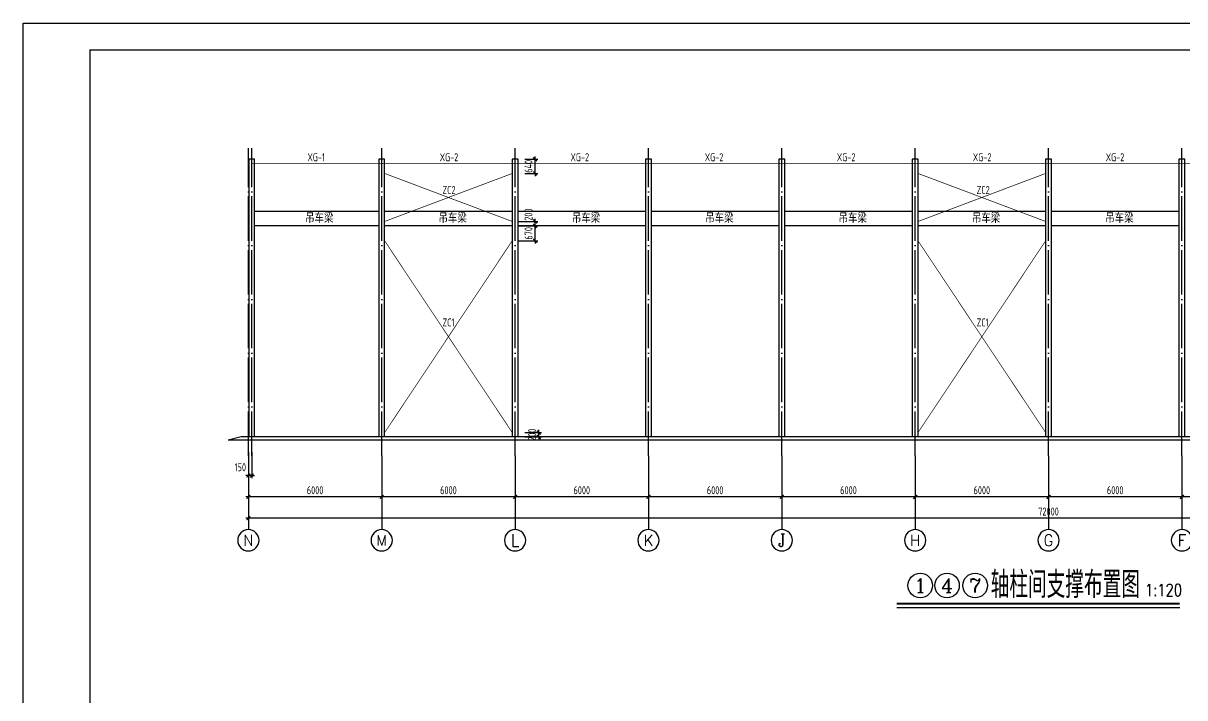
# Model space of a CAD drawing. Extents: x -1389621 to 57380, y -92505 to 283644.
# Drawn here: x -43540 to 8722, y 173190 to 203547 of the extents above; entities that cross this region are included whole.
import ezdxf
from ezdxf.enums import TextEntityAlignment as Align

# ---------------------------------------------------------------- set-up
doc = ezdxf.new("R2010")
doc.units = 0
doc.header["$LTSCALE"] = 100
doc.header["$MEASUREMENT"] = 0
doc.linetypes.add('DOTE', pattern=[2.42, 2, -0.2, 0.02, -0.2])
doc.layers.get('0').update_dxf_attribs({"linetype": 'CONTINUOUS'})
doc.layers.get('Defpoints').update_dxf_attribs({"linetype": 'CONTINUOUS'})
for name, color, linetype in [('5图框', 7, 'CONTINUOUS'), ('AXIS', 3, 'CONTINUOUS'), ('AXIS_TEXT', 7, 'CONTINUOUS'), ('BORDER', 7, 'CONTINUOUS'), ('DIM', 3, 'CONTINUOUS'), ('DIM_SYMB', 3, 'CONTINUOUS'), ('DOTE', 1, 'DOTE'), ('柱子', 3, 'CONTINUOUS'), ('梁', 4, 'CONTINUOUS'), ('系杆支撑', 2, 'CONTINUOUS')]:
    doc.layers.add(name, color=color, linetype=linetype)
doc.layers.add('数字', color=3, linetype='CONTINUOUS', lineweight=20)
doc.styles.add('_TCH_AXIS', font='COMPLEX', dxfattribs={"bigfont": 'GBCBIG'})
doc.styles.add('COMPLEX', font='COMPLEX')
doc.styles.add('hztxt', font='txt', dxfattribs={"width": 0.7, "height": 10, "bigfont": 'hztxt.shx'})
doc.styles.add('TSSD_Dimension', font='tssdeng.shx', dxfattribs={"width": 0.7, "bigfont": 'hztxt.shx'})
doc.styles.add('TSSD_REIN', font='Tssdeng.shx', dxfattribs={"width": 0.7, "bigfont": 'hztxt.shx'})
doc.dimstyles.new('TSSD_100_100', dxfattribs={"dimtxt": 300, "dimasz": 100, "dimexe": 100, "dimexo": 250, "dimgap": 100, "dimtad": 1, "dimdec": 0, "dimzin": 0, "dimdsep": 46, "dimtxsty": 'TSSD_Dimension', "dimblk": 'ARCHTICK', "dimblk1": 'ARCHTICK', "dimblk2": 'ARCHTICK', "dimcen": 0, "dimdle": 100, "dimclrt": 7, "dimadec": 0, "dimazin": 0, "dimtfac": 1, "dimtdec": 0, "dimtix": 1, "dimtmove": 2, "dimatfit": 3, "dimfxl": 0, "dimtolj": 1, "dimtzin": 0, "dimarcsym": 0})

# ---------------------------------------------------------------- blocks, each defined once
blk = doc.blocks.new('_ArchTick')
at = {"color": 0, "linetype": 'ByBlock'}
blk.add_lwpolyline([(-0.71, -0.71, 0.5, 0.5, 0), (0.71, 0.71, 0.5, 0.5, 0)], format="xyseb", dxfattribs=at)
blk = doc.blocks.new('*D312')
at = {"layer": 'Defpoints', "color": 0, "ltscale": 100}
for p in [(8592, 184077), (14592, 184077), (8592, 182230)]:
    blk.add_point(p, dxfattribs=at)
at = {"layer": 'DIM', "color": 0, "lineweight": -2, "ltscale": 100}
for p, q in [((8592, 183777), (8592, 182110)), ((14592, 183777), (14592, 182110)), ((14712, 182230), (8472, 182230))]:
    blk.add_line(p, q, dxfattribs=at)
at = {"layer": 'DIM', "color": 0, "lineweight": -2, "ltscale": 100, "xscale": 120, "yscale": 120, "zscale": 120, "rotation": 180}
blk.add_blockref('_ArchTick', (8592, 182230), dxfattribs=at)
at = {"layer": 'DIM', "color": 0, "lineweight": -2, "ltscale": 100, "xscale": 120, "yscale": 120, "zscale": 120}
blk.add_blockref('_ArchTick', (14592, 182230), dxfattribs=at)
at = {"layer": 'DIM', "color": 7, "ltscale": 100, "insert": (11592, 182530), "char_height": 360, "attachment_point": 5, "style": 'TSSD_Dimension'}
blk.add_mtext('\\A1;6000', dxfattribs=at)
blk = doc.blocks.new('*D313')
at = {"layer": 'Defpoints', "color": 0, "ltscale": 100}
for p in [(2592, 184077), (8592, 184077), (2592, 182230)]:
    blk.add_point(p, dxfattribs=at)
at = {"layer": 'DIM', "color": 0, "lineweight": -2, "ltscale": 100}
for p, q in [((2592, 183777), (2592, 182110)), ((8592, 183777), (8592, 182110)), ((8712, 182230), (2472, 182230))]:
    blk.add_line(p, q, dxfattribs=at)
at = {"layer": 'DIM', "color": 0, "lineweight": -2, "ltscale": 100, "xscale": 120, "yscale": 120, "zscale": 120, "rotation": 180}
blk.add_blockref('_ArchTick', (2592, 182230), dxfattribs=at)
at = {"layer": 'DIM', "color": 0, "lineweight": -2, "ltscale": 100, "xscale": 120, "yscale": 120, "zscale": 120}
blk.add_blockref('_ArchTick', (8592, 182230), dxfattribs=at)
at = {"layer": 'DIM', "color": 7, "ltscale": 100, "insert": (5592, 182530), "char_height": 360, "attachment_point": 5, "style": 'TSSD_Dimension'}
blk.add_mtext('\\A1;6000', dxfattribs=at)
blk = doc.blocks.new('*D314')
at = {"layer": 'Defpoints', "color": 0, "ltscale": 100}
for p in [(-3408, 184077), (2592, 184077), (-3408, 182230)]:
    blk.add_point(p, dxfattribs=at)
at = {"layer": 'DIM', "color": 0, "lineweight": -2, "ltscale": 100}
for p, q in [((-3408, 183777), (-3408, 182110)), ((2592, 183777), (2592, 182110)), ((2712, 182230), (-3528, 182230))]:
    blk.add_line(p, q, dxfattribs=at)
at = {"layer": 'DIM', "color": 0, "lineweight": -2, "ltscale": 100, "xscale": 120, "yscale": 120, "zscale": 120, "rotation": 180.0000000000003}
blk.add_blockref('_ArchTick', (-3408, 182230), dxfattribs=at)
at = {"layer": 'DIM', "color": 0, "lineweight": -2, "ltscale": 100, "xscale": 120, "yscale": 120, "zscale": 120}
blk.add_blockref('_ArchTick', (2592, 182230), dxfattribs=at)
at = {"layer": 'DIM', "color": 7, "ltscale": 100, "insert": (-408, 182530), "char_height": 360, "attachment_point": 5, "style": 'TSSD_Dimension'}
blk.add_mtext('\\A1;6000', dxfattribs=at)
blk = doc.blocks.new('*D315')
at = {"layer": 'Defpoints', "color": 0, "ltscale": 100}
for p in [(-9408, 184077), (-3408, 184077), (-9408, 182230)]:
    blk.add_point(p, dxfattribs=at)
at = {"layer": 'DIM', "color": 0, "lineweight": -2, "ltscale": 100}
for p, q in [((-9408, 183777), (-9408, 182110)), ((-3408, 183777), (-3408, 182110)), ((-3288, 182230), (-9528, 182230))]:
    blk.add_line(p, q, dxfattribs=at)
at = {"layer": 'DIM', "color": 0, "lineweight": -2, "ltscale": 100, "xscale": 120, "yscale": 120, "zscale": 120, "rotation": 180}
blk.add_blockref('_ArchTick', (-9408, 182230), dxfattribs=at)
at = {"layer": 'DIM', "color": 0, "lineweight": -2, "ltscale": 100, "xscale": 120, "yscale": 120, "zscale": 120}
blk.add_blockref('_ArchTick', (-3408, 182230), dxfattribs=at)
at = {"layer": 'DIM', "color": 7, "ltscale": 100, "insert": (-6408, 182530), "char_height": 360, "attachment_point": 5, "style": 'TSSD_Dimension'}
blk.add_mtext('\\A1;6000', dxfattribs=at)
blk = doc.blocks.new('*D316')
at = {"layer": 'Defpoints', "color": 0, "ltscale": 100}
for p in [(-15408, 184077), (-9408, 184077), (-15408, 182230)]:
    blk.add_point(p, dxfattribs=at)
at = {"layer": 'DIM', "color": 0, "lineweight": -2, "ltscale": 100}
for p, q in [((-15408, 183777), (-15408, 182110)), ((-9408, 183777), (-9408, 182110)), ((-9288, 182230), (-15528, 182230))]:
    blk.add_line(p, q, dxfattribs=at)
at = {"layer": 'DIM', "color": 0, "lineweight": -2, "ltscale": 100, "xscale": 120, "yscale": 120, "zscale": 120, "rotation": 180}
blk.add_blockref('_ArchTick', (-15408, 182230), dxfattribs=at)
at = {"layer": 'DIM', "color": 0, "lineweight": -2, "ltscale": 100, "xscale": 120, "yscale": 120, "zscale": 120}
blk.add_blockref('_ArchTick', (-9408, 182230), dxfattribs=at)
at = {"layer": 'DIM', "color": 7, "ltscale": 100, "insert": (-12408, 182530), "char_height": 360, "attachment_point": 5, "style": 'TSSD_Dimension'}
blk.add_mtext('\\A1;6000', dxfattribs=at)
blk = doc.blocks.new('*D317')
at = {"layer": 'Defpoints', "color": 0, "ltscale": 100}
for p in [(-21408, 184077), (-15408, 184077), (-21408, 182230)]:
    blk.add_point(p, dxfattribs=at)
at = {"layer": 'DIM', "color": 0, "lineweight": -2, "ltscale": 100}
for p, q in [((-21408, 183777), (-21408, 182110)), ((-15408, 183777), (-15408, 182110)), ((-15288, 182230), (-21528, 182230))]:
    blk.add_line(p, q, dxfattribs=at)
at = {"layer": 'DIM', "color": 0, "lineweight": -2, "ltscale": 100, "xscale": 120, "yscale": 120, "zscale": 120, "rotation": 180}
blk.add_blockref('_ArchTick', (-21408, 182230), dxfattribs=at)
at = {"layer": 'DIM', "color": 0, "lineweight": -2, "ltscale": 100, "xscale": 120, "yscale": 120, "zscale": 120}
blk.add_blockref('_ArchTick', (-15408, 182230), dxfattribs=at)
at = {"layer": 'DIM', "color": 7, "ltscale": 100, "insert": (-18408, 182530), "char_height": 360, "attachment_point": 5, "style": 'TSSD_Dimension'}
blk.add_mtext('\\A1;6000', dxfattribs=at)
blk = doc.blocks.new('*D318')
at = {"layer": 'Defpoints', "color": 0, "ltscale": 100}
for p in [(-27408, 184077), (-21408, 184077), (-27408, 182230)]:
    blk.add_point(p, dxfattribs=at)
at = {"layer": 'DIM', "color": 0, "lineweight": -2, "ltscale": 100}
for p, q in [((-27408, 183777), (-27408, 182110)), ((-21408, 183777), (-21408, 182110)), ((-21288, 182230), (-27528, 182230))]:
    blk.add_line(p, q, dxfattribs=at)
at = {"layer": 'DIM', "color": 0, "lineweight": -2, "ltscale": 100, "xscale": 120, "yscale": 120, "zscale": 120, "rotation": 180}
blk.add_blockref('_ArchTick', (-27408, 182230), dxfattribs=at)
at = {"layer": 'DIM', "color": 0, "lineweight": -2, "ltscale": 100, "xscale": 120, "yscale": 120, "zscale": 120}
blk.add_blockref('_ArchTick', (-21408, 182230), dxfattribs=at)
at = {"layer": 'DIM', "color": 7, "ltscale": 100, "insert": (-24408, 182530), "char_height": 360, "attachment_point": 5, "style": 'TSSD_Dimension'}
blk.add_mtext('\\A1;6000', dxfattribs=at)
blk = doc.blocks.new('*D319')
at = {"layer": 'Defpoints', "color": 0, "ltscale": 100}
for p in [(-33408, 184077), (-27408, 184077), (-33408, 182230)]:
    blk.add_point(p, dxfattribs=at)
at = {"layer": 'DIM', "color": 0, "lineweight": -2, "ltscale": 100}
for p, q in [((-33408, 183777), (-33408, 182110)), ((-27408, 183777), (-27408, 182110)), ((-27288, 182230), (-33528, 182230))]:
    blk.add_line(p, q, dxfattribs=at)
at = {"layer": 'DIM', "color": 0, "lineweight": -2, "ltscale": 100, "xscale": 120, "yscale": 120, "zscale": 120, "rotation": 180}
blk.add_blockref('_ArchTick', (-33408, 182230), dxfattribs=at)
at = {"layer": 'DIM', "color": 0, "lineweight": -2, "ltscale": 100, "xscale": 120, "yscale": 120, "zscale": 120}
blk.add_blockref('_ArchTick', (-27408, 182230), dxfattribs=at)
at = {"layer": 'DIM', "color": 7, "ltscale": 100, "insert": (-30408, 182530), "char_height": 360, "attachment_point": 5, "style": 'TSSD_Dimension'}
blk.add_mtext('\\A1;6000', dxfattribs=at)
blk = doc.blocks.new('*D320')
at = {"layer": 'Defpoints', "color": 0, "ltscale": 100}
for p in [(-33408, 184317), (38592, 184317), (-33408, 181270)]:
    blk.add_point(p, dxfattribs=at)
at = {"layer": 'DIM', "color": 0, "lineweight": -2, "ltscale": 100}
for p, q in [((-33408, 184017), (-33408, 181150)), ((38592, 184017), (38592, 181150)), ((38712, 181270), (-33528, 181270))]:
    blk.add_line(p, q, dxfattribs=at)
at = {"layer": 'DIM', "color": 0, "lineweight": -2, "ltscale": 100, "xscale": 120, "yscale": 120, "zscale": 120, "rotation": 180}
blk.add_blockref('_ArchTick', (-33408, 181270), dxfattribs=at)
at = {"layer": 'DIM', "color": 0, "lineweight": -2, "ltscale": 100, "xscale": 120, "yscale": 120, "zscale": 120}
blk.add_blockref('_ArchTick', (38592, 181270), dxfattribs=at)
at = {"layer": 'DIM', "color": 7, "ltscale": 100, "insert": (2592, 181570), "char_height": 360, "attachment_point": 5, "style": 'TSSD_Dimension'}
blk.add_mtext('\\A1;72000', dxfattribs=at)
blk = doc.blocks.new('_AXISO')
blk.add_circle((0, 0), 0.5)
at = {"layer": 'AXIS_TEXT', "style": 'COMPLEX', "width": 1.041667}
blk.add_attdef('A', text='', height=0.56, dxfattribs=at).set_placement((-0.25, -0.28), (0.25, -0.28), align=Align.FIT)
blk = doc.blocks.new('*D321')
at = {"layer": 'Defpoints', "color": 0, "ltscale": 100}
for p in [(-33408, 184537), (-33258, 184537), (-33408, 183190)]:
    blk.add_point(p, dxfattribs=at)
at = {"layer": 'DIM', "color": 0, "lineweight": -2, "ltscale": 100}
for p, q in [((-33408, 184237), (-33408, 183070)), ((-33258, 184237), (-33258, 183070)), ((-33408, 183190), (-33528, 183190)), ((-33258, 183190), (-33408, 183190)), ((-33258, 183190), (-33138, 183190))]:
    blk.add_line(p, q, dxfattribs=at)
at = {"layer": 'DIM', "color": 0, "lineweight": -2, "ltscale": 100, "xscale": 120, "yscale": 120, "zscale": 120}
blk.add_blockref('_ArchTick', (-33408, 183190), dxfattribs=at)
at = {"layer": 'DIM', "color": 0, "lineweight": -2, "ltscale": 100, "xscale": 120, "yscale": 120, "zscale": 120, "rotation": 180}
blk.add_blockref('_ArchTick', (-33258, 183190), dxfattribs=at)
at = {"layer": 'DIM', "color": 7, "ltscale": 100, "insert": (-33771, 183565), "char_height": 360, "attachment_point": 5, "style": 'TSSD_Dimension'}
blk.add_mtext('\\A1;150', dxfattribs=at)
blk = doc.blocks.new('*D325')
at = {"layer": 'Defpoints', "color": 0, "ltscale": 100}
for p in [(-21538, 194426), (-20505, 194426), (-21538, 193756)]:
    blk.add_point(p, dxfattribs=at)
at = {"layer": 'DIM', "color": 0, "lineweight": -2, "ltscale": 100}
for p, q in [((-21238, 194426), (-20385, 194426)), ((-20505, 194426), (-20505, 194546)), ((-20505, 193756), (-20505, 194426)), ((-21238, 193756), (-20385, 193756)), ((-20505, 193756), (-20505, 193636))]:
    blk.add_line(p, q, dxfattribs=at)
at = {"layer": 'DIM', "color": 0, "lineweight": -2, "ltscale": 100, "xscale": 120, "yscale": 120, "zscale": 120}
for p, rotation in [((-20505, 194426), 270), ((-20505, 193756), 90)]:
    blk.add_blockref('_ArchTick', p, dxfattribs=dict(at, rotation=rotation))
at = {"layer": 'DIM', "color": 7, "ltscale": 100, "insert": (-20805, 194091), "char_height": 360, "attachment_point": 5, "rotation": 90, "style": 'TSSD_Dimension'}
blk.add_mtext('\\A1;670', dxfattribs=at)
blk = doc.blocks.new('*D326')
at = {"layer": 'Defpoints', "color": 0, "ltscale": 100}
for p in [(-21538, 194626), (-21538, 194426), (-20505, 194626)]:
    blk.add_point(p, dxfattribs=at)
at = {"layer": 'DIM', "color": 0, "lineweight": -2, "ltscale": 100}
for p, q in [((-21238, 194626), (-20385, 194626)), ((-21238, 194426), (-20385, 194426)), ((-20505, 194626), (-20505, 194746)), ((-20505, 194426), (-20505, 194626)), ((-20505, 194426), (-20505, 194306))]:
    blk.add_line(p, q, dxfattribs=at)
at = {"layer": 'DIM', "color": 0, "lineweight": -2, "ltscale": 100, "xscale": 120, "yscale": 120, "zscale": 120}
for p, rotation in [((-20505, 194626), 270), ((-20505, 194426), 90)]:
    blk.add_blockref('_ArchTick', p, dxfattribs=dict(at, rotation=rotation))
at = {"layer": 'DIM', "color": 7, "ltscale": 100, "insert": (-20805, 194936), "char_height": 360, "attachment_point": 5, "rotation": 90, "style": 'TSSD_Dimension'}
blk.add_mtext('\\A1;200', dxfattribs=at)
blk = doc.blocks.new('*D327')
at = {"layer": 'Defpoints', "color": 0, "ltscale": 100}
for p in [(-21278, 185126), (-20343, 185126), (-21278, 184926)]:
    blk.add_point(p, dxfattribs=at)
at = {"layer": 'DIM', "color": 0, "lineweight": -2, "ltscale": 100}
for p, q in [((-20978, 185126), (-20223, 185126)), ((-20343, 185126), (-20343, 185246)), ((-20343, 184926), (-20343, 185126)), ((-20978, 184926), (-20223, 184926)), ((-20343, 184926), (-20343, 184806))]:
    blk.add_line(p, q, dxfattribs=at)
at = {"layer": 'DIM', "color": 0, "lineweight": -2, "ltscale": 100, "xscale": 120, "yscale": 120, "zscale": 120}
for p, rotation in [((-20343, 185126), 270), ((-20343, 184926), 90)]:
    blk.add_blockref('_ArchTick', p, dxfattribs=dict(at, rotation=rotation))
at = {"layer": 'DIM', "color": 7, "ltscale": 100, "insert": (-20643, 185026), "char_height": 360, "attachment_point": 5, "rotation": 90, "style": 'TSSD_Dimension'}
blk.add_mtext('\\A1;200', dxfattribs=at)
blk = doc.blocks.new('*D328')
at = {"layer": 'Defpoints', "color": 0, "ltscale": 100}
for p in [(-21278, 197426), (-20506, 197426), (-21278, 196786)]:
    blk.add_point(p, dxfattribs=at)
at = {"layer": 'DIM', "color": 0, "lineweight": -2, "ltscale": 100}
for p, q in [((-20978, 197426), (-20386, 197426)), ((-20506, 197426), (-20506, 197546)), ((-20506, 196786), (-20506, 197426)), ((-20978, 196786), (-20386, 196786)), ((-20506, 196786), (-20506, 196666))]:
    blk.add_line(p, q, dxfattribs=at)
at = {"layer": 'DIM', "color": 0, "lineweight": -2, "ltscale": 100, "xscale": 120, "yscale": 120, "zscale": 120}
for p, rotation in [((-20506, 197426), 270), ((-20506, 196786), 90)]:
    blk.add_blockref('_ArchTick', p, dxfattribs=dict(at, rotation=rotation))
at = {"layer": 'DIM', "color": 7, "ltscale": 100, "insert": (-20806, 197106), "char_height": 360, "attachment_point": 5, "rotation": 90, "style": 'TSSD_Dimension'}
blk.add_mtext('\\A1;640', dxfattribs=at)

msp = doc.modelspace()

# ---------------------------------------------------------------- linework, layer by layer
at = {"ltscale": 100}
for points in [[(-33127.672, 195093.594), (-27537.672, 195093.594), (-27537.672, 194426.017), (-33127.672, 194426.017)], [(-27277.672, 195093.594), (-21537.672, 195093.594), (-21537.672, 194426.017), (-27277.672, 194426.017)], [(-21277.672, 195093.594), (-15537.672, 195093.594), (-15537.672, 194426.017), (-21277.672, 194426.017)], [(-15277.672, 195093.594), (-9537.672, 195093.594), (-9537.672, 194426.017), (-15277.672, 194426.017)], [(-9277.672, 195093.594), (-3537.672, 195093.594), (-3537.672, 194426.017), (-9277.672, 194426.017)], [(-3277.672, 195093.594), (2462.328, 195093.594), (2462.328, 194426.017), (-3277.672, 194426.017)], [(2722.328, 195093.594), (8462.328, 195093.594), (8462.328, 194426.017), (2722.328, 194426.017)]]:
    msp.add_lwpolyline(points, close=True, dxfattribs=at)
at = {"layer": 'AXIS'}
for p, q in [((-33407.672, 184076.606), (-33407.672, 180756.816)), ((-27407.672, 184076.606), (-27407.672, 180756.816)), ((-21407.672, 184076.606), (-21407.672, 180756.816)), ((-15407.672, 184076.606), (-15407.672, 180756.816)), ((-9407.672, 184076.606), (-9407.672, 180756.816)), ((-3407.672, 184076.606), (-3407.672, 180756.816)), ((2592.328, 184076.606), (2592.328, 180756.816)), ((8592.328, 184076.606), (8592.328, 180756.816))]:
    msp.add_line(p, q, dxfattribs=at)
at = {"layer": 'BORDER'}
msp.add_lwpolyline([(-43539.856, 132267.015), (-43539.856, 203547.015), (57380.144, 203547.015), (57380.144, 132267.015)], close=True, dxfattribs=at)
at = {"layer": 'BORDER', "const_width": 60}
msp.add_lwpolyline([(-40539.856, 133467.015), (-40539.856, 202347.015), (56180.144, 202347.015), (56180.144, 133467.015)], close=True, dxfattribs=at)
at = {"layer": 'DIM_SYMB', "const_width": 83.966, "elevation": -66.164}
msp.add_lwpolyline([(-4238.6, 177426.733), (8495.394, 177426.733)], dxfattribs=at)
at = {"layer": 'DIM_SYMB', "elevation": -66.164}
msp.add_lwpolyline([(-4238.6, 177258.8), (8495.394, 177258.8)], dxfattribs=at)
at = {"layer": 'DOTE', "linetype": 'DOTE', "ltscale": 10}
for p, q in [((-33407.672, 184076.606), (-33407.672, 197926.017)), ((-33257.672, 184076.606), (-33257.672, 197926.017)), ((-27407.672, 184076.606), (-27407.672, 197926.017)), ((-21407.672, 184076.606), (-21407.672, 197926.017)), ((-15407.672, 184076.606), (-15407.672, 197926.017)), ((-9407.672, 184076.606), (-9407.672, 197926.017)), ((-3407.672, 184076.606), (-3407.672, 197926.017)), ((2592.328, 184076.606), (2592.328, 197926.017)), ((8592.328, 184076.606), (8592.328, 197926.017))]:
    msp.add_line(p, q, dxfattribs=at)
at = {"layer": '柱子', "ltscale": 100}
for points in [[(-33127.672, 184926.017), (-33127.672, 197426.017), (-33387.672, 197426.017), (-33387.672, 184926.017)], [(-27277.672, 184926.017), (-27277.672, 197426.017), (-27537.672, 197426.017), (-27537.672, 184926.017)], [(-21277.672, 184926.017), (-21277.672, 197426.017), (-21537.672, 197426.017), (-21537.672, 184926.017)], [(-15277.672, 184926.017), (-15277.672, 197426.017), (-15537.672, 197426.017), (-15537.672, 184926.017)], [(-9277.672, 184926.017), (-9277.672, 197426.017), (-9537.672, 197426.017), (-9537.672, 184926.017)], [(-3277.672, 184926.017), (-3277.672, 197426.017), (-3537.672, 197426.017), (-3537.672, 184926.017)], [(2722.328, 184926.017), (2722.328, 197426.017), (2462.328, 197426.017), (2462.328, 184926.017)], [(8722.328, 184926.017), (8722.328, 197426.017), (8462.328, 197426.017), (8462.328, 184926.017)]]:
    msp.add_lwpolyline(points, dxfattribs=at)
at = {"layer": '梁', "ltscale": 100}
for p, q in [((-33739.481, 184926.017), (-34320.306, 184776.017)), ((39504.962, 184776.017), (-34320.306, 184776.017)), ((38924.137, 184926.017), (-33739.481, 184926.017))]:
    msp.add_line(p, q, dxfattribs=at)
at = {"layer": '系杆支撑', "const_width": 30}
for points in [[(-33257.672, 197226.017), (38442.328, 197226.017)], [(-27277.672, 194626.017), (-21537.672, 196786.017)], [(-21537.672, 194626.017), (-27277.672, 196786.017)], [(-3277.672, 194626.017), (2462.328, 196786.017)], [(2462.328, 194626.017), (-3277.672, 196786.017)], [(-27277.672, 185126.017), (-21537.672, 193756.017)], [(-21537.672, 185126.017), (-27277.672, 193756.017)], [(-3277.672, 185126.017), (2462.328, 193756.017)], [(2462.328, 185126.017), (-3277.672, 193756.017)]]:
    msp.add_lwpolyline(points, dxfattribs=at)

# ---------------------------------------------------------------- block references
at = {"layer": 'AXIS'}
ref = msp.add_blockref('_AXISO', (-33407.672, 180276.816), dxfattribs=dict(at, xscale=-960, yscale=960, zscale=960))
ref.add_attrib('A', 'N', dxfattribs={"layer": 'AXIS_TEXT', "ltscale": 0.5, "height": 498.312, "style": '_TCH_AXIS'}).set_placement((-33633.099, 180027.66), (-33182.245, 180027.66), align=Align.FIT)
ref = msp.add_blockref('_AXISO', (-27407.672, 180276.816), dxfattribs=dict(at, xscale=-960, yscale=960, zscale=960))
ref.add_attrib('A', 'M', dxfattribs={"layer": 'AXIS_TEXT', "ltscale": 0.5, "height": 475.176, "style": '_TCH_AXIS'}).set_placement((-27645.26, 180039.228), (-27170.084, 180039.228), align=Align.FIT)
ref = msp.add_blockref('_AXISO', (-21407.672, 180276.816), dxfattribs=dict(at, xscale=-960, yscale=960, zscale=960))
ref.add_attrib('A', 'L', dxfattribs={"layer": 'AXIS_TEXT', "ltscale": 0.5, "height": 546.829, "style": '_TCH_AXIS'}).set_placement((-21602.968, 180003.402), (-21212.376, 180003.402), align=Align.FIT)
ref = msp.add_blockref('_AXISO', (-15407.672, 180276.816), dxfattribs=dict(at, xscale=-960, yscale=960, zscale=960))
ref.add_attrib('A', 'K', dxfattribs={"layer": 'AXIS_TEXT', "ltscale": 0.5, "height": 498.312, "style": '_TCH_AXIS'}).set_placement((-15633.099, 180027.66), (-15182.245, 180027.66), align=Align.FIT)
ref = msp.add_blockref('_AXISO', (-9407.672, 180276.816), dxfattribs=dict(at, xscale=-960, yscale=960, zscale=960))
ref.add_attrib('A', 'J', dxfattribs={"layer": 'AXIS_TEXT', "ltscale": 0.5, "height": 595.279, "style": '_TCH_AXIS'}).set_placement((-9563.578, 179979.177), (-9251.766, 179979.177), align=Align.FIT)
ref = msp.add_blockref('_AXISO', (-3407.672, 180276.816), dxfattribs=dict(at, xscale=-960, yscale=960, zscale=960))
ref.add_attrib('A', 'H', dxfattribs={"layer": 'AXIS_TEXT', "ltscale": 0.5, "height": 486.621, "style": '_TCH_AXIS'}).set_placement((-3639.396, 180033.506), (-3175.948, 180033.506), align=Align.FIT)
ref = msp.add_blockref('_AXISO', (2592.328, 180276.816), dxfattribs=dict(at, xscale=-960, yscale=960, zscale=960))
ref.add_attrib('A', 'G', dxfattribs={"layer": 'AXIS_TEXT', "ltscale": 0.5, "height": 510.22, "style": '_TCH_AXIS'}).set_placement((2373.662, 180021.706), (2810.994, 180021.706), align=Align.FIT)
ref = msp.add_blockref('_AXISO', (8592.328, 180276.816), dxfattribs=dict(at, xscale=-960, yscale=960, zscale=960))
ref.add_attrib('A', 'F', dxfattribs={"layer": 'AXIS_TEXT', "ltscale": 0.5, "height": 534.53, "style": '_TCH_AXIS'}).set_placement((8388.697, 180009.551), (8795.958, 180009.551), align=Align.FIT)
at = {"layer": 'AXIS', "color": 3}
ref = msp.add_blockref('_AXISO', (-3179.602, 178242.277, -66.164), dxfattribs=dict(at, xscale=1105.477631999926, yscale=1105.477632000013, zscale=1105.477632))
ref.add_attrib('A', '1', dxfattribs={"layer": 'AXIS_TEXT', "height": 619.067, "style": 'COMPLEX', "width": 2.083333}).set_placement((-3455.971, 177932.744, -66.164), (-2903.232, 177932.744, -66.164), align=Align.FIT)
ref = msp.add_blockref('_AXISO', (-1973.684, 178242.277, -66.164), dxfattribs=dict(at, xscale=1105.477631999926, yscale=1105.477632000013, zscale=1105.477632))
ref.add_attrib('A', '4', dxfattribs={"layer": 'AXIS_TEXT', "height": 619.067, "style": 'COMPLEX', "width": 1.171875}).set_placement((-2250.054, 177932.744, -66.164), (-1697.315, 177932.744, -66.164), align=Align.FIT)
ref = msp.add_blockref('_AXISO', (-708.084, 178242.277, -66.164), dxfattribs=dict(at, xscale=1105.477631999926, yscale=1105.477632000013, zscale=1105.477632))
ref.add_attrib('A', '7', dxfattribs={"layer": 'AXIS_TEXT', "height": 619.067, "style": 'COMPLEX', "width": 1.339286}).set_placement((-984.454, 177932.744, -66.164), (-431.715, 177932.744, -66.164), align=Align.FIT)

# ---------------------------------------------------------------- texts
at = {"style": 'hztxt', "width": 0.8}
msp.add_text('1:120', height=539.784, dxfattribs=at).set_placement((6931.931, 177769.592, -66.164))
at = {"layer": '5图框', "style": 'hztxt', "width": 0.7}
msp.add_text('轴柱间支撑布置图', height=1199.52, dxfattribs=at).set_placement((-11.113, 177679.445, -66.164))
at = {"layer": '数字', "ltscale": 100, "style": 'TSSD_REIN', "width": 0.7}
for s, height, p in [('XG-1', 360, (-30751.351, 197336.817)), ('XG-2', 360, (-24799.64, 197336.817)), ('XG-2', 360, (-18916.392, 197336.817)), ('XG-2', 360, (-12873.809, 197336.817)), ('XG-2', 360, (-6933.257, 197336.817)), ('XG-2', 360, (-812.771, 197336.817)), ('XG-2', 360, (5165.984, 197336.817)), ('ZC2', 360, (-24676.782, 195862.656)), ('ZC2', 360, (-642.341, 195862.656)), ('吊车梁', 450, (-30856.848, 194563.641)), ('吊车梁', 450, (-24856.848, 194563.641)), ('吊车梁', 450, (-18856.848, 194563.641)), ('吊车梁', 450, (-12856.848, 194563.641)), ('吊车梁', 450, (-6856.848, 194563.641)), ('吊车梁', 450, (-856.848, 194563.641)), ('吊车梁', 450, (5143.152, 194563.641)), ('ZC1', 360, (-24676.782, 189900.172)), ('ZC1', 360, (-642.341, 189900.172))]:
    msp.add_text(s, height=height, dxfattribs=at).set_placement(p)

# ---------------------------------------------------------------- dimensions: what is measured, and where the dimension line sits
at = {"layer": 'DIM', "ltscale": 100}
for base, p1, p2, picture, middle in [((-20506.056, 197426.017), (-21277.672, 196786.017), (-21277.672, 197426.017), '*D328', (-20806.056, 197106.017)), ((-20504.784, 194426.017), (-21537.672, 193756.017), (-21537.672, 194426.017), '*D325', (-20804.784, 194091.017)), ((-20342.644, 185126.017), (-21277.672, 184926.017), (-21277.672, 185126.017), '*D327', (-20642.644, 185026.017))]:
    dim = msp.add_linear_dim(base=base, p1=p1, p2=p2, angle=90, dimstyle='TSSD_100_100', override={"dimscale": 1.2}, dxfattribs=at)
    dim.commit()
    dim.dimension.update_dxf_attribs({"geometry": picture, "text_midpoint": middle})
for base, p1, p2, angle, picture, middle, dimtype in [((-20504.784, 194626.017), (-21537.672, 194426.017), (-21537.672, 194626.017), 90, '*D326', (-20804.784, 194935.709), 160), ((-33407.672, 183189.688), (-33257.672, 184536.606), (-33407.672, 184536.606), 180, '*D321', (-33770.557, 183564.688), 161)]:
    dim = msp.add_linear_dim(base=base, p1=p1, p2=p2, angle=angle, dimstyle='TSSD_100_100', override={"dimscale": 1.2}, dxfattribs=at)
    dim.commit()
    dim.dimension.update_dxf_attribs({"geometry": picture, "text_midpoint": middle, "dimtype": dimtype})
for p1, p2, distance, picture, middle in [((38592.328, 184316.606), (-33407.672, 184316.606), 3046.918, '*D320', (2592.328, 181569.688)), ((-27407.672, 184076.606), (-33407.672, 184076.606), 1846.918, '*D319', (-30407.672, 182529.688)), ((-21407.672, 184076.606), (-27407.672, 184076.606), 1846.918, '*D318', (-24407.672, 182529.688)), ((-15407.672, 184076.606), (-21407.672, 184076.606), 1846.918, '*D317', (-18407.672, 182529.688)), ((-9407.672, 184076.606), (-15407.672, 184076.606), 1846.918, '*D316', (-12407.672, 182529.688)), ((-3407.672, 184076.606), (-9407.672, 184076.606), 1846.918, '*D315', (-6407.672, 182529.688)), ((2592.328, 184076.606), (-3407.672, 184076.606), 1846.918, '*D314', (-407.672, 182529.688)), ((8592.328, 184076.606), (2592.328, 184076.606), 1846.918, '*D313', (5592.328, 182529.688)), ((14592.328, 184076.606), (8592.328, 184076.606), 1846.918, '*D312', (11592.328, 182529.688))]:
    dim = msp.add_aligned_dim(p1=p1, p2=p2, distance=distance, dimstyle='TSSD_100_100', override={"dimscale": 1.2}, dxfattribs=at)
    dim.commit()
    dim.dimension.update_dxf_attribs({"geometry": picture, "text_midpoint": middle})

doc.saveas('drawing.dxf')
